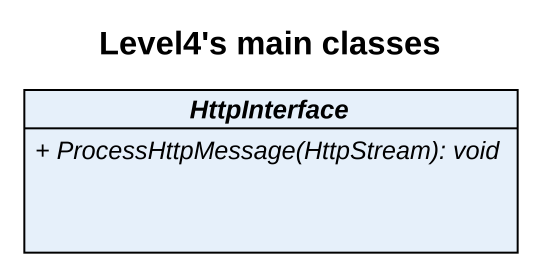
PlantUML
@startuml
title Level4's main classes
hide circle
hide empty members
skinparam classAttributeIconSize 0
abstract class HttpInterface {
  {abstract} + ProcessHttpMessage(HttpStream): void
}
@enduml
